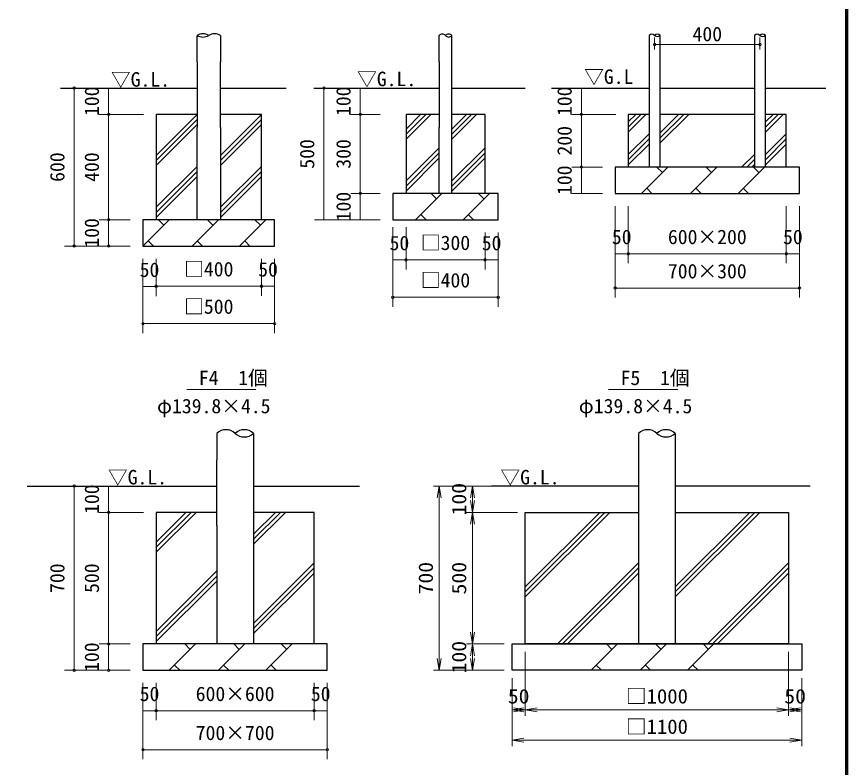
# Model space of a CAD drawing. Units: millimetres on the paper, enlarged 60 times, with parts at other scales. Extents: x 900 to 24300, y 900 to 16920.
# Drawn here: x 17998 to 24300, y 7564 to 13267 of the extents above; entities that cross this region are included whole.
import ezdxf
from ezdxf.enums import TextEntityAlignment as Align

# ---------------------------------------------------------------- set-up
doc = ezdxf.new("R2010")
doc.units = ezdxf.units.MM
doc.header["$LTSCALE"] = 60
for name, color, linetype, lineweight in [('D-DCR-HCH', 8, 'Continuous', 13), ('D-STR-1', 1, 'Continuous', 25), ('D-STR-DIM', 7, 'Continuous', 0), ('D-STR-HTXT', 7, 'Continuous', 13), ('D-STR-TXT', 7, 'Continuous', 13), ('D-TTL', 7, 'Continuous', 70)]:
    doc.layers.add(name, color=color, linetype=linetype, lineweight=lineweight)
doc.styles.add('ＭＳ ゴシック', font='')
doc.styles.get('ＭＳ ゴシック').set_extended_font_data('MS Gothic')

# ---------------------------------------------------------------- blocks, each defined once
blk = doc.blocks.new('open_arrow')
at = {"color": 0, "linetype": 'Continuous', "lineweight": -2}
blk.add_lwpolyline([(7.5, 1.25), (0, 0), (7.5, -1.25)], dxfattribs=at)

msp = doc.modelspace()

# ---------------------------------------------------------------- linework, layer by layer
at = {"layer": 'D-DCR-HCH'}
for p, q in [((19057.29, 12213.02), (19368.19, 12523.92)), ((19057.29, 12174.62), (19368.19, 12485.52)), ((19546.39, 12213.02), (19857.29, 12523.92)), ((19546.39, 12174.62), (19857.29, 12485.52)), ((20955.2, 12413.02), (21066.1, 12523.92)), ((20955.2, 12374.62), (21104.5, 12523.92)), ((20955.2, 12336.22), (21142.9, 12523.92)), ((21303.8, 12413.02), (21414.7, 12523.92)), ((21303.8, 12374.62), (21453.1, 12523.92)), ((21303.8, 12336.22), (21491.5, 12523.92)), ((22643.6, 12466.61), (22700.91, 12523.92)), ((22643.6, 12428.21), (22739.31, 12523.92)), ((22643.6, 12389.81), (22777.71, 12523.92)), ((22886.3, 12384.33), (23025.9, 12523.92)), ((22886.3, 12345.93), (23064.3, 12523.92)), ((22886.3, 12307.53), (23102.7, 12523.92)), ((23686.3, 12466.61), (23743.61, 12523.92)), ((23686.3, 12428.21), (23782.01, 12523.92)), ((23686.3, 12389.81), (23820.41, 12523.92)), ((19057.29, 12136.22), (19368.19, 12447.12)), ((19546.39, 12136.22), (19857.29, 12447.12)), ((22643.6, 12218.43), (22800.9, 12375.73)), ((23686.3, 12218.43), (23843.6, 12375.73)), ((22643.6, 12180.03), (22800.9, 12337.33)), ((22643.6, 12141.63), (22800.9, 12298.93)), ((23686.3, 12180.03), (23843.6, 12337.33)), ((23686.3, 12141.63), (23843.6, 12298.93)), ((20955.2, 12018.43), (21206.6, 12269.83)), ((20955.2, 11980.03), (21206.6, 12231.43)), ((21303.8, 12018.43), (21555.2, 12269.83)), ((21303.8, 11980.03), (21555.2, 12231.43)), ((20955.2, 11941.63), (21206.6, 12193.03)), ((21303.8, 11941.63), (21555.2, 12193.03)), ((23504.12, 12123.92), (23600.9, 12220.7)), ((23542.52, 12123.92), (23600.9, 12182.3)), ((19057.29, 11818.43), (19368.19, 12129.33)), ((19546.39, 11818.43), (19857.29, 12129.33)), ((22743.6, 11923.92), (22943.6, 12123.92)), ((22902.29, 12082.61), (22860.98, 12123.92)), ((23116.31, 11923.92), (23316.31, 12123.92)), ((23275, 12082.61), (23233.69, 12123.92)), ((23477.02, 11923.92), (23677.02, 12123.92)), ((23580.92, 12123.92), (23600.9, 12143.9)), ((23635.72, 12082.61), (23594.41, 12123.92)), ((19057.29, 11780.03), (19368.19, 12090.93)), ((19057.29, 11741.63), (19368.19, 12052.53)), ((19546.39, 11780.03), (19857.29, 12090.93)), ((19546.39, 11741.63), (19857.29, 12052.53)), ((21027.91, 11723.92), (21227.91, 11923.92)), ((21186.6, 11882.61), (21145.29, 11923.92)), ((21388.63, 11723.92), (21588.63, 11923.92)), ((21547.32, 11882.61), (21506.01, 11923.92)), ((22823.06, 11923.92), (22783.33, 11963.65)), ((23195.77, 11923.92), (23156.04, 11963.65)), ((23556.48, 11923.92), (23516.75, 11963.65)), ((18957.29, 11523.92), (19157.29, 11723.92)), ((19115.99, 11682.61), (19074.68, 11723.92)), ((19330, 11523.92), (19530, 11723.92)), ((19488.7, 11682.61), (19447.39, 11723.92)), ((19690.72, 11523.92), (19890.72, 11723.92)), ((19849.41, 11682.61), (19808.1, 11723.92)), ((21107.37, 11723.92), (21067.64, 11763.65)), ((21468.08, 11723.92), (21428.35, 11763.65)), ((19036.75, 11523.92), (18997.02, 11563.65)), ((19409.46, 11523.92), (19369.73, 11563.65)), ((19770.18, 11523.92), (19730.45, 11563.65)), ((19057.29, 9274.99), (19283.97, 9501.66)), ((19057.29, 9236.59), (19322.37, 9501.66)), ((19057.29, 9198.19), (19360.77, 9501.66)), ((19796.99, 9335.87), (19962.79, 9501.66)), ((19796.99, 9297.47), (20001.19, 9501.66)), ((19796.99, 9259.07), (20039.59, 9501.66)), ((21860.71, 8935.87), (22426.51, 9501.66)), ((21860.71, 8897.47), (22464.91, 9501.66)), ((21860.71, 8859.07), (22503.31, 9501.66)), ((23000.41, 8935.87), (23566.21, 9501.66)), ((23000.41, 8897.47), (23604.61, 9501.66)), ((23000.41, 8859.07), (23643.01, 9501.66)), ((19796.99, 8657.04), (20257.29, 9117.34)), ((19796.99, 8618.64), (20257.29, 9078.94)), ((22105.33, 8501.66), (22721.01, 9117.34)), ((22143.73, 8501.66), (22721.01, 9078.94)), ((23245.03, 8501.66), (23860.71, 9117.34)), ((23283.43, 8501.66), (23860.71, 9078.94)), ((19057.29, 8596.17), (19517.59, 9056.47)), ((19057.29, 8557.77), (19517.59, 9018.07)), ((19796.99, 8580.24), (20257.29, 9040.54)), ((22182.13, 8501.66), (22721.01, 9040.54)), ((23321.83, 8501.66), (23860.71, 9040.54)), ((19057.29, 8519.37), (19517.59, 8979.67)), ((19157.29, 8301.66), (19357.29, 8501.66)), ((19315.99, 8460.36), (19274.68, 8501.66)), ((19530, 8301.66), (19730, 8501.66)), ((19688.7, 8460.36), (19647.39, 8501.66)), ((19890.72, 8301.66), (20090.72, 8501.66)), ((20049.41, 8460.36), (20008.1, 8501.66)), ((22360.71, 8301.66), (22560.71, 8501.66)), ((22519.4, 8460.36), (22478.1, 8501.66)), ((22733.42, 8301.66), (22933.42, 8501.66)), ((22892.11, 8460.36), (22850.81, 8501.66)), ((23094.14, 8301.66), (23294.14, 8501.66)), ((23252.83, 8460.36), (23211.52, 8501.66)), ((19236.75, 8301.66), (19197.02, 8341.39)), ((19609.46, 8301.66), (19569.73, 8341.39)), ((19970.18, 8301.66), (19930.45, 8341.39)), ((22440.17, 8301.66), (22400.44, 8341.39)), ((22812.88, 8301.66), (22773.15, 8341.39)), ((23173.6, 8301.66), (23133.87, 8341.39))]:
    msp.add_line(p, q, dxfattribs=at)
at = {"layer": 'D-STR-1'}
for p, q in [((19368.19, 12923.92), (19368.19, 13123.92)), ((19546.39, 13123.92), (19546.39, 12923.92)), ((21206.6, 12923.92), (21206.6, 13123.92)), ((21303.8, 12923.92), (21303.8, 13123.92)), ((22800.9, 13123.92), (22800.9, 12921.32)), ((22886.3, 12921.32), (22886.3, 13123.92)), ((23600.9, 13123.92), (23600.9, 12921.32)), ((23686.3, 12921.32), (23686.3, 13123.92)), ((19368.19, 12923.92), (19368.19, 12423.92)), ((19546.39, 12423.92), (19546.39, 12923.92)), ((21206.6, 12923.92), (21206.6, 12423.92)), ((21303.8, 12423.92), (21303.8, 12923.92)), ((22800.9, 12921.32), (22800.9, 12421.32)), ((22886.3, 12421.32), (22886.3, 12921.32)), ((23600.9, 12921.32), (23600.9, 12421.32)), ((23686.3, 12421.32), (23686.3, 12921.32)), ((18330.99, 12723.92), (19368.19, 12723.92)), ((19546.39, 12723.92), (20045.53, 12723.92)), ((20255.86, 12723.92), (21206.6, 12723.92)), ((21303.8, 12723.92), (21860.39, 12723.92)), ((22060.19, 12723.92), (22477.12, 12723.92)), ((22341.9, 12723.92), (22800.9, 12723.92)), ((22886.3, 12723.92), (23600.9, 12723.92)), ((23686.3, 12723.92), (24142.99, 12723.92)), ((19368.19, 12523.92), (19057.29, 12523.92)), ((19057.29, 12523.92), (19057.29, 11723.92)), ((19857.29, 12523.92), (19546.39, 12523.92)), ((19857.29, 11723.92), (19857.29, 12523.92)), ((21206.6, 12523.92), (20955.2, 12523.92)), ((20955.2, 12523.92), (20955.2, 11923.92)), ((21555.2, 12523.92), (21303.8, 12523.92)), ((21555.2, 11923.92), (21555.2, 12523.92)), ((22800.9, 12523.92), (22643.6, 12523.92)), ((22643.6, 12523.92), (22643.6, 12123.92)), ((23600.9, 12523.92), (22886.3, 12523.92)), ((23843.6, 12523.92), (23686.3, 12523.92)), ((23843.6, 12123.92), (23843.6, 12523.92)), ((19368.19, 11723.92), (19368.19, 12423.92)), ((19546.39, 12423.92), (19546.39, 11723.92)), ((21206.6, 11923.92), (21206.6, 12423.92)), ((21303.8, 11923.92), (21303.8, 12423.92)), ((22800.9, 12421.32), (22800.9, 12123.92)), ((22886.3, 12123.92), (22886.3, 12421.32)), ((23600.9, 12421.32), (23600.9, 12123.92)), ((23686.3, 12123.92), (23686.3, 12421.32)), ((23943.6, 12123.92), (22543.6, 12123.92)), ((22543.6, 12123.92), (22543.6, 11923.92)), ((23943.6, 11923.92), (23943.6, 12123.92)), ((21655.2, 11923.92), (20855.2, 11923.92)), ((20855.2, 11923.92), (20855.2, 11723.92)), ((21655.2, 11723.92), (21655.2, 11923.92)), ((22543.6, 11923.92), (23943.6, 11923.92)), ((19957.29, 11723.92), (18957.29, 11723.92)), ((18957.29, 11723.92), (18957.29, 11523.92)), ((19957.29, 11523.92), (19957.29, 11723.92)), ((20855.2, 11723.92), (21655.2, 11723.92)), ((18957.29, 11523.92), (19957.29, 11523.92)), ((19517.59, 10101.66), (19517.59, 9901.66)), ((19796.99, 10101.66), (19796.99, 9901.66)), ((22721.01, 10101.66), (22721.01, 9901.66)), ((22721.01, 10101.66), (22721.01, 8501.66)), ((23000.41, 10101.66), (23000.41, 9901.66)), ((23000.41, 10101.66), (23000.41, 8501.66)), ((19517.59, 9401.66), (19517.59, 9901.66)), ((19796.99, 9901.66), (19796.99, 9401.66)), ((18078.72, 9701.66), (19517.59, 9701.66)), ((19796.99, 9701.66), (20601.49, 9701.66)), ((22721.01, 9701.66), (21605.35, 9701.66)), ((24025.83, 9701.66), (23000.41, 9701.66)), ((19517.59, 9501.66), (19057.29, 9501.66)), ((19057.29, 9501.66), (19057.29, 8501.66)), ((20257.29, 9501.66), (19796.99, 9501.66)), ((20257.29, 8501.66), (20257.29, 9501.66)), ((19517.59, 9401.66), (19517.59, 8501.66)), ((19796.99, 9401.66), (19796.99, 8501.66)), ((20357.29, 8501.66), (18957.29, 8501.66)), ((18957.29, 8501.66), (18957.29, 8301.66)), ((20357.29, 8301.66), (20357.29, 8501.66)), ((18957.29, 8301.66), (20357.29, 8301.66))]:
    msp.add_line(p, q, dxfattribs=at)
for points in [[(21860.71, 8501.66), (21860.71, 9501.66), (22721.01, 9501.66)], [(23000.41, 9501.66), (23860.71, 9501.66), (23860.71, 8501.66), (21860.71, 8501.66)]]:
    msp.add_lwpolyline(points, dxfattribs=at)
msp.add_lwpolyline([(21760.71, 8301.66), (21760.71, 8501.66), (23960.71, 8501.66), (23960.71, 8301.66)], close=True, dxfattribs=at)
for centre, radius, start, end in [((19412.74, 13046.75), 89.1, 60, 120), ((19412.74, 13201.08), 89.1, 240, 300), ((19501.84, 13046.75), 89.1, 60, 120), ((21230.9, 13099.88), 34.18, 44.69132, 135.30868), ((21279.5, 13099.88), 34.18, 44.69132, 135.30868), ((21279.5, 13141.35), 29.91, 215.65573, 324.34427), ((22822.25, 13102.04), 30.57, 45.70372, 134.29628), ((22864.95, 13102.04), 30.57, 45.70372, 134.29628), ((22864.95, 13145.8), 30.57, 225.70372, 314.29628), ((23622.25, 13102.04), 30.57, 45.70372, 134.29628), ((23664.95, 13102.04), 30.57, 45.70372, 134.29628), ((23664.95, 13145.8), 30.57, 225.70372, 314.29628), ((19587.44, 10025.65), 103.24, 47.42131, 132.57869), ((19727.14, 10025.65), 103.24, 47.42131, 132.57869), ((19727.14, 10177.68), 103.24, 227.42131, 312.57869), ((22790.86, 10025.65), 103.24, 47.42131, 132.57869), ((22930.56, 10025.65), 103.24, 47.42131, 132.57869), ((22930.56, 10177.68), 103.24, 227.42131, 312.57869)]:
    msp.add_arc(centre, radius, start, end, dxfattribs=at)
at = {"layer": 'D-STR-DIM', "lineweight": 13}
for p, q in [((22843.6, 13017.32), (22843.6, 13108.27)), ((22843.6, 13055), (23643.6, 13055)), ((23643.6, 13017.32), (23643.6, 13108.27)), ((19259.69, 12723.92), (18362.5, 12723.92)), ((18434.5, 12723.92), (18434.5, 11523.92)), ((19272.19, 12723.92), (18624.62, 12723.92)), ((18696.62, 12723.92), (18696.62, 12523.92)), ((21057.6, 12723.92), (20259.83, 12723.92)), ((20331.83, 12723.92), (20331.83, 11723.92)), ((21070.1, 12723.92), (20535.66, 12723.92)), ((20607.66, 12723.92), (20607.66, 12523.92)), ((22547.6, 12723.92), (22215.04, 12723.92)), ((22287.04, 12523.92), (22287.04, 12723.92)), ((18961.29, 12523.92), (18624.62, 12523.92)), ((18961.29, 12523.92), (18624.62, 12523.92)), ((18696.62, 12523.92), (18696.62, 11723.92)), ((20759.2, 12523.92), (20535.66, 12523.92)), ((20759.2, 12523.92), (20536.26, 12523.92)), ((20608.26, 12523.92), (20608.26, 11923.92)), ((22547.6, 12523.92), (22215.04, 12523.92)), ((22547.6, 12523.92), (22215.04, 12523.92)), ((22287.04, 12523.92), (22287.04, 12123.92)), ((22447.6, 12123.92), (22215.04, 12123.92)), ((22447.6, 12123.92), (22215.04, 12123.92)), ((22287.04, 12123.92), (22287.04, 11923.92)), ((20759.2, 11923.92), (20536.26, 11923.92)), ((20759.2, 11923.92), (20536.26, 11923.92)), ((20608.26, 11923.92), (20608.26, 11723.92)), ((22447.6, 11923.92), (22215.04, 11923.92)), ((22543.6, 11827.92), (22543.6, 11133.44)), ((22543.6, 11827.92), (22543.6, 11393.44)), ((22643.6, 11827.92), (22643.6, 11393.44)), ((22643.6, 11827.92), (22643.6, 11393.44)), ((23843.6, 11827.92), (23843.6, 11393.44)), ((23843.6, 11827.92), (23843.6, 11393.44)), ((23943.6, 11827.92), (23943.6, 11133.44)), ((23943.6, 11827.92), (23943.6, 11393.44)), ((18861.29, 11723.92), (18624.62, 11723.92)), ((18861.29, 11723.92), (18624.62, 11723.92)), ((18696.62, 11723.92), (18696.62, 11523.92)), ((20759.2, 11723.92), (20259.83, 11723.92)), ((20759.2, 11723.92), (20536.26, 11723.92)), ((20855.2, 11666.51), (20855.2, 11062.81)), ((20855.2, 11666.51), (20855.2, 11347.06)), ((20955.2, 11666.51), (20955.2, 11347.06)), ((20955.2, 11666.51), (20955.2, 11347.06)), ((21555.2, 11627.92), (21555.2, 11347.06)), ((21555.2, 11627.92), (21555.2, 11347.06)), ((21655.2, 11627.92), (21655.2, 11347.06)), ((21655.2, 11627.92), (21655.2, 11062.81)), ((18861.29, 11523.92), (18362.5, 11523.92)), ((18861.29, 11523.92), (18624.62, 11523.92)), ((18957.29, 11427.92), (18957.29, 10862.81)), ((18957.29, 11427.92), (18957.29, 11143.95)), ((19057.29, 11427.92), (19057.29, 11147.06)), ((19057.29, 11427.92), (19057.29, 11143.95)), ((19857.29, 11427.92), (19857.29, 11147.06)), ((19857.29, 11427.92), (19857.29, 11147.06)), ((19957.29, 11427.92), (19957.29, 10862.81)), ((19957.29, 11427.92), (19957.29, 11147.06)), ((20855.2, 11419.06), (20955.2, 11419.06)), ((20955.2, 11419.06), (21555.2, 11419.06)), ((21555.2, 11419.06), (21655.2, 11419.06)), ((22543.6, 11465.44), (22643.6, 11465.44)), ((22643.6, 11465.44), (23843.6, 11465.44)), ((23843.6, 11465.44), (23943.6, 11465.44)), ((19057.29, 11219.06), (19857.29, 11219.06)), ((19857.29, 11219.06), (19957.29, 11219.06)), ((18957.29, 11215.95), (19057.29, 11215.95)), ((22543.6, 11205.44), (23943.6, 11205.44)), ((20855.2, 11134.81), (21655.2, 11134.81)), ((18957.29, 10934.81), (19957.29, 10934.81)), ((19259.69, 9701.66), (18362.5, 9701.66)), ((18434.5, 9701.66), (18434.5, 8301.66)), ((19272.19, 9701.66), (18624.62, 9701.66)), ((18696.62, 9701.66), (18696.62, 9501.66)), ((18961.29, 9501.66), (18624.62, 9501.66)), ((18961.29, 9501.66), (18624.62, 9501.66)), ((18696.62, 9501.66), (18696.62, 8501.66)), ((18861.29, 8501.66), (18624.62, 8501.66)), ((18861.29, 8501.66), (18624.62, 8501.66)), ((18696.62, 8501.66), (18696.62, 8301.66)), ((18861.29, 8301.66), (18362.5, 8301.66)), ((18861.29, 8301.66), (18624.62, 8301.66)), ((18957.29, 8205.66), (18957.29, 7626.39)), ((18957.29, 8205.66), (18957.29, 7922.7)), ((19057.29, 8205.66), (19057.29, 7922.7)), ((19057.29, 8205.66), (19057.29, 7922.7)), ((20257.29, 8205.66), (20257.29, 7922.7)), ((20257.29, 8205.66), (20257.29, 7922.7)), ((20357.29, 8205.66), (20357.29, 7626.39)), ((20357.29, 8205.66), (20357.29, 7922.7)), ((18957.29, 7994.7), (19057.29, 7994.7)), ((19057.29, 7994.7), (20257.29, 7994.7)), ((20257.29, 7994.7), (20357.29, 7994.7)), ((18957.29, 7698.39), (20357.29, 7698.39))]:
    msp.add_line(p, q, dxfattribs=at)
at = {"layer": 'D-STR-DIM'}
for centre, start, end in [((22843.6, 13055), 0, 180), ((22843.6, 13055), 180, 0), ((23643.6, 13055), 0, 180), ((23643.6, 13055), 180, 0), ((18434.5, 12723.92), 90, 270), ((18434.5, 12723.92), 270, 90), ((20331.83, 12723.92), 90, 270), ((20331.83, 12723.92), 270, 90), ((18696.62, 12523.92), 90, 270), ((18696.62, 12523.92), 270, 90), ((20608.26, 12523.92), 90, 270), ((20608.26, 12523.92), 270, 90), ((22287.04, 12523.92), 90, 270), ((22287.04, 12523.92), 270, 90), ((22287.04, 12123.92), 90, 270), ((22287.04, 12123.92), 270, 90), ((20608.26, 11923.92), 90, 270), ((20608.26, 11923.92), 90, 270), ((20608.26, 11923.92), 270, 90), ((20608.26, 11923.92), 270, 90), ((18696.62, 11723.92), 90, 270), ((18696.62, 11723.92), 90, 270), ((18696.62, 11723.92), 270, 90), ((18696.62, 11723.92), 270, 90), ((18434.5, 11523.92), 90, 270), ((18434.5, 11523.92), 270, 90), ((18696.62, 11523.92), 90, 270), ((18696.62, 11523.92), 270, 90), ((22643.6, 11465.44), 0, 180), ((23843.6, 11465.44), 0, 180), ((20955.2, 11419.06), 0, 180), ((20955.2, 11419.06), 180, 0), ((21555.2, 11419.06), 0, 180), ((21555.2, 11419.06), 180, 0), ((22643.6, 11465.44), 180, 0), ((23843.6, 11465.44), 180, 0), ((19057.29, 11219.06), 0, 180), ((19057.29, 11219.06), 180, 0), ((19857.29, 11219.06), 0, 180), ((19857.29, 11219.06), 180, 0), ((22543.6, 11205.44), 0, 180), ((22543.6, 11205.44), 180, 0), ((23943.6, 11205.44), 0, 180), ((23943.6, 11205.44), 180, 0), ((20855.2, 11134.81), 0, 180), ((20855.2, 11134.81), 180, 0), ((21655.2, 11134.81), 0, 180), ((21655.2, 11134.81), 180, 0), ((18957.29, 10934.81), 0, 180), ((18957.29, 10934.81), 180, 0), ((19957.29, 10934.81), 0, 180), ((19957.29, 10934.81), 180, 0), ((18434.5, 9701.66), 90, 270), ((18434.5, 9701.66), 270, 90), ((18696.62, 9501.66), 90, 270), ((18696.62, 9501.66), 270, 90), ((18696.62, 8501.66), 90, 270), ((18696.62, 8501.66), 90, 270), ((18696.62, 8501.66), 270, 90), ((18696.62, 8501.66), 270, 90), ((18434.5, 8301.66), 90, 270), ((18434.5, 8301.66), 270, 90), ((18696.62, 8301.66), 90, 270), ((18696.62, 8301.66), 270, 90), ((19057.29, 7994.7), 0, 180), ((20257.29, 7994.7), 0, 180), ((19057.29, 7994.7), 180, 0), ((20257.29, 7994.7), 180, 0), ((18957.29, 7698.39), 0, 180), ((18957.29, 7698.39), 180, 0), ((20357.29, 7698.39), 0, 180), ((20357.29, 7698.39), 180, 0)]:
    msp.add_arc(centre, 9.38, start, end, dxfattribs=at)
at = {"layer": 'D-STR-TXT'}
for p, q in [((19290.57, 10435.06), (19815.57, 10435.06)), ((22493.99, 10435.06), (23018.99, 10435.06)), ((21835.42, 9701.66), (21162.89, 9701.66)), ((21207.89, 8301.66), (21207.89, 9701.66)), ((21835.42, 9701.66), (21415.71, 9701.66)), ((21460.71, 9501.66), (21460.71, 9701.66)), ((21800.71, 9501.66), (21415.71, 9501.66)), ((21800.71, 9501.66), (21415.71, 9501.66)), ((21460.71, 8501.66), (21460.71, 9501.66)), ((21700.71, 8501.66), (21415.71, 8501.66)), ((21700.71, 8501.66), (21415.71, 8501.66)), ((21460.71, 8301.66), (21460.71, 8501.66)), ((21860.71, 8441.66), (21860.71, 7956.66)), ((21860.71, 8441.66), (21860.71, 7956.66)), ((23860.71, 8441.66), (23860.71, 7956.66)), ((23860.71, 8441.66), (23860.71, 7956.66)), ((21700.71, 8301.66), (21162.89, 8301.66)), ((21700.71, 8301.66), (21415.71, 8301.66)), ((21760.71, 8241.66), (21760.71, 7956.66)), ((21760.71, 8241.66), (21760.71, 7726.15)), ((23960.71, 8241.66), (23960.71, 7956.66)), ((23960.71, 8241.66), (23960.71, 7726.15)), ((21760.71, 8001.66), (21860.71, 8001.66)), ((21860.71, 8001.66), (23860.71, 8001.66)), ((23860.71, 8001.66), (23960.71, 8001.66)), ((21760.71, 7771.15), (23960.71, 7771.15))]:
    msp.add_line(p, q, dxfattribs=at)
at = {"layer": 'D-TTL'}
msp.add_lwpolyline([(900, 900), (900, 16920), (24300, 16920), (24300, 900)], close=True, dxfattribs=at)

# ---------------------------------------------------------------- block references
at = {"layer": 'D-STR-TXT', "xscale": 12, "yscale": 12}
for p, rotation in [((21207.89, 9701.66), 270), ((21460.71, 9701.66), 270), ((21460.71, 9501.66), 90), ((21460.71, 9501.66), 270), ((21460.71, 8501.66), 90), ((21460.71, 8501.66), 270), ((21207.89, 8301.66), 90), ((21460.71, 8301.66), 90), ((21860.71, 8001.66), 180), ((23860.71, 8001.66), 180), ((23960.71, 8001.66), 180), ((23960.71, 7771.15), 180)]:
    msp.add_blockref('open_arrow', p, dxfattribs=dict(at, rotation=rotation))
for p in [(21760.71, 8001.66), (21860.71, 8001.66), (23860.71, 8001.66), (21760.71, 7771.15)]:
    msp.add_blockref('open_arrow', p, dxfattribs=at)

# ---------------------------------------------------------------- texts
at = {"layer": 'D-STR-DIM', "style": 'ＭＳ ゴシック'}
for s, p in [('400', (23243.6, 13134.79)), ('50', (20905.2, 11547.32)), ('□300', (21255.2, 11548.85)), ('50', (21605.2, 11547.32)), ('50', (22593.6, 11593.7)), ('600×200', (23243.6, 11593.7)), ('50', (23893.6, 11593.7)), ('□400', (19457.29, 11348.85)), ('50', (19007.29, 11344.22)), ('50', (19907.29, 11347.32)), ('700×300', (23243.6, 11333.7)), ('□400', (21255.2, 11264.6)), ('□500', (19457.29, 11064.6)), ('50', (19007.29, 8122.97)), ('600×600', (19657.29, 8122.97)), ('50', (20307.29, 8122.97)), ('700×700', (19657.29, 7826.65))]:
    msp.add_text(s, height=110, dxfattribs=at).set_placement(p, align=Align.MIDDLE_CENTER)
for s, p in [('100', (18568.35, 12623.92)), ('100', (20479.39, 12623.92)), ('100', (22158.77, 12623.92)), ('200', (22158.77, 12323.92)), ('500', (20203.57, 12223.92)), ('300', (20480, 12223.92)), ('600', (18306.23, 12123.92)), ('400', (18568.35, 12123.92)), ('100', (22158.77, 12023.92)), ('100', (20480, 11823.92)), ('100', (18568.35, 11623.92)), ('100', (18568.35, 9601.66)), ('700', (18306.23, 9001.66)), ('500', (18568.35, 9001.66)), ('100', (18568.35, 8401.66))]:
    msp.add_text(s, height=110, rotation=90, dxfattribs=at).set_placement(p, align=Align.MIDDLE_CENTER)
at = {"layer": 'D-STR-HTXT', "style": 'ＭＳ ゴシック'}
for p in [(19064.14, 10221.04), (22267.56, 10221.04)]:
    msp.add_text('φ139.8×4.5', height=110, dxfattribs=at).set_placement(p, align=Align.BOTTOM_LEFT)
at = {"layer": 'D-STR-TXT', "style": 'ＭＳ ゴシック'}
for s, p in [('▽G.L', (22307.94, 12722.87)), ('▽G.L.', (18713.62, 12702.05)), ('▽G.L.', (20583.32, 12705.71)), ('F4\u30001個', (19381.34, 10435.06)), ('F5\u30001個', (22584.76, 10435.06)), ('▽G.L.', (18690.93, 9680.9)), ('▽G.L.', (21671.78, 9680.9))]:
    msp.add_text(s, height=110, dxfattribs=at).set_placement(p, align=Align.BOTTOM_LEFT)
at = {"layer": 'D-STR-TXT', "style": 'ＭＳ ゴシック', "width": 1.1}
for s, p in [('100', (21445.71, 9601.66)), ('700', (21192.89, 9001.66)), ('500', (21445.71, 9001.66)), ('100', (21445.71, 8401.66))]:
    msp.add_text(s, height=110, rotation=90, dxfattribs=at).set_placement(p, align=Align.BOTTOM_CENTER)
at = {"layer": 'D-STR-TXT', "style": 'ＭＳ ゴシック'}
for s, width, p in [('50', 1.1, (21810.71, 8016.66)), ('□1000', 1.05, (22860.71, 8016.66)), ('50', 1.1, (23910.71, 8016.66)), ('□1100', 1.05, (22860.71, 7786.15))]:
    msp.add_text(s, height=110, dxfattribs=dict(at, width=width)).set_placement(p, align=Align.BOTTOM_CENTER)

doc.saveas('drawing.dxf')
